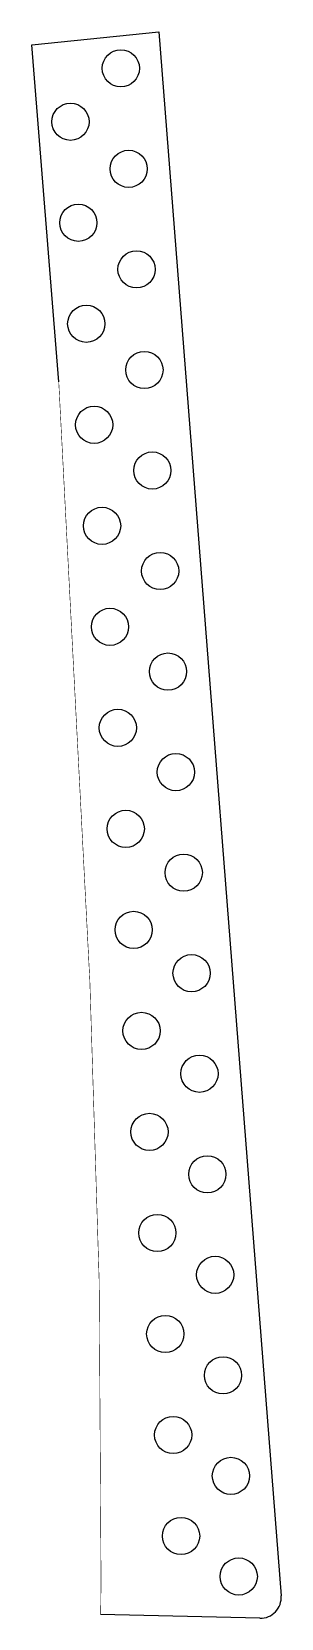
# Model space of a CAD drawing. Extents: x 222.05 to 222.99, y 3.71 to 9.71.
import ezdxf

# ---------------------------------------------------------------- set-up
doc = ezdxf.new("R2010")
doc.units = 0
doc.layers.add('RUDDER', color=7, linetype='CONTINUOUS')

msp = doc.modelspace()

# ---------------------------------------------------------------- linework, layer by layer
at = {"layer": 'RUDDER', "color": 0, "linetype": 'CONTINUOUS'}
for p, q in [((222.0506, 9.6557, 0), (222.5307, 9.7055, 0)), ((222.5307, 9.7055), (222.9928, 3.7919)), ((222.1526, 8.3822, 0), (222.0506, 9.6557, 0)), ((222.9123, 3.7071), (222.3109, 3.7219))]:
    msp.add_line(p, q, dxfattribs=at)
at = {"layer": 'RUDDER', "color": 0, "linetype": 'CONTINUOUS', "const_width": 0.002}
msp.add_lwpolyline([(222.1526, 8.3822), (222.2701, 6.1151), (222.3053, 4.9806), (222.3123, 3.8452), (222.3109, 3.7219)], dxfattribs=at)
at = {"layer": 'RUDDER', "color": 0, "linetype": 'CONTINUOUS'}
for centre in [(222.3871, 9.5671, 0), (222.1968, 9.3651, 0), (222.4168, 9.187, 0), (222.2266, 8.9832, 0), (222.4464, 8.8069, 0), (222.2565, 8.6013, 0), (222.4761, 8.4267, 0), (222.2863, 8.2194, 0), (222.5059, 8.0466, 0), (222.3162, 7.8374, 0), (222.5356, 7.6665, 0), (222.346, 7.4555, 0), (222.5652, 7.2863, 0), (222.3758, 7.0736, 0), (222.595, 6.9062, 0), (222.4057, 6.6916, 0), (222.6247, 6.5261, 0), (222.4355, 6.3097, 0), (222.6543, 6.1459, 0), (222.4654, 5.9278, 0), (222.6841, 5.7658, 0), (222.4952, 5.5459, 0), (222.7138, 5.3857, 0), (222.525, 5.1639, 0), (222.7434, 5.0055, 0), (222.5549, 4.782, 0), (222.7731, 4.6254, 0), (222.5847, 4.4001, 0), (222.8029, 4.2453, 0), (222.6146, 4.0181, 0), (222.8325, 3.8651, 0)]:
    msp.add_circle(centre, 0.0703, dxfattribs=at)
msp.add_arc((222.9143, 3.7858, 0), 0.0787, 268.59074, 4.46744, dxfattribs=at)

doc.saveas('drawing.dxf')
